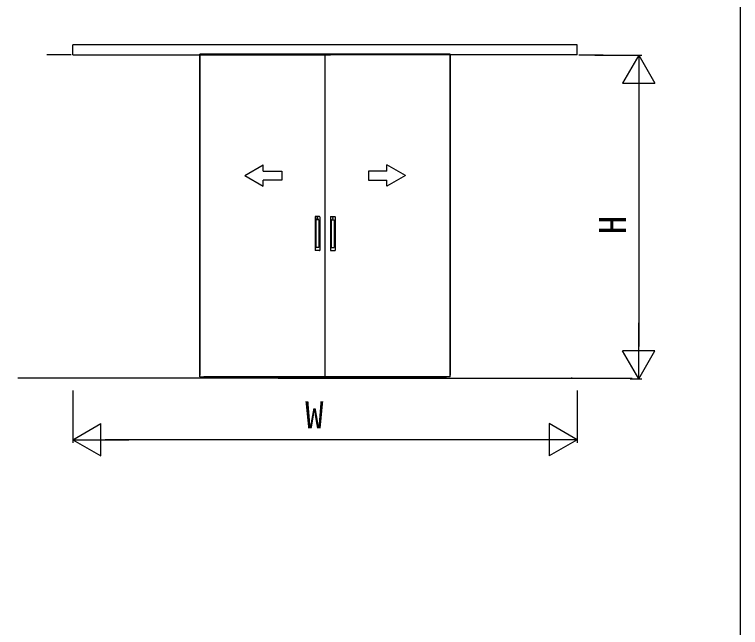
# Model space of a CAD drawing. Units: millimetres, scale not verified. Extents: x -525 to 525, y -784 to 780.
# Drawn here: x 289.1 to 525, y -148.1 to 51 of the extents above; entities that cross this region are included whole.
import ezdxf
from ezdxf.enums import TextEntityAlignment as Align

# ---------------------------------------------------------------- set-up
doc = ezdxf.new("R2010")
doc.units = ezdxf.units.MM
doc.header["$LTSCALE"] = 4
for name, color, linetype in [('0-6_YKK_A1', 4, 'Continuous'), ('0-7_YKK_D', 6, 'Continuous'), ('0-8_YKK_ZWAK', 7, 'Continuous')]:
    doc.layers.add(name, color=color, linetype=linetype)
doc.styles.add('ＭＳ ゴシック', font='')
doc.styles.get('ＭＳ ゴシック').set_extended_font_data('MS Gothic')

msp = doc.modelspace()

# ---------------------------------------------------------------- linework, layer by layer
at = {"layer": '0-6_YKK_A1'}
for p, q in [((308.058, 37.926), (308.058, 41.176)), ((308.058, 37.926), (308.058, 41.176)), ((471.958, 41.176), (308.058, 41.176)), ((471.958, 37.926), (471.958, 41.176)), ((471.958, 37.926), (471.958, 41.176)), ((307.529, 37.926), (299.617, 37.926)), ((307.529, 37.926), (299.617, 37.926)), ((308.058, 37.926), (391.758, 37.926)), ((308.058, 37.926), (391.758, 37.926)), ((349.308, 38.126), (349.308, -66.174)), ((349.308, 38.126), (350.058, 38.126)), ((349.308, -66.674), (349.308, 38.126)), ((430.708, 38.126), (349.308, 38.126)), ((471.958, 37.926), (388.258, 37.926)), ((471.958, 37.926), (388.258, 37.926)), ((390.008, -66.674), (390.008, 38.126)), ((430.708, 38.126), (429.958, 38.126)), ((430.708, 38.126), (430.708, -66.174)), ((430.708, -66.674), (430.708, 38.126)), ((472.487, 37.926), (480.4, 37.926)), ((472.487, 37.926), (480.4, 37.926)), ((363.908, -1.355), (369.908, 2.109)), ((363.908, -1.355), (369.908, 2.109)), ((369.908, 0.145), (369.908, 2.109)), ((369.908, 0.145), (369.908, 2.109)), ((369.908, 0.145), (375.908, 0.145)), ((369.908, 0.145), (375.908, 0.145)), ((375.908, 0.145), (375.908, -2.855)), ((375.908, 0.145), (375.908, -2.855)), ((404.108, 0.145), (404.108, -2.855)), ((410.108, 0.145), (404.108, 0.145)), ((404.108, 0.145), (404.108, -2.855)), ((410.108, 0.145), (404.108, 0.145)), ((416.108, -1.355), (410.108, 2.109)), ((410.108, 0.145), (410.108, 2.109)), ((416.108, -1.355), (410.108, 2.109)), ((410.108, 0.145), (410.108, 2.109)), ((363.908, -1.355), (369.908, -4.82)), ((363.908, -1.355), (369.908, -4.82)), ((416.108, -1.355), (410.108, -4.82)), ((416.108, -1.355), (410.108, -4.82)), ((369.908, -4.82), (369.908, -2.855)), ((375.908, -2.855), (369.908, -2.855)), ((369.908, -4.82), (369.908, -2.855)), ((375.908, -2.855), (369.908, -2.855)), ((404.108, -2.855), (410.108, -2.855)), ((404.108, -2.855), (410.108, -2.855)), ((410.108, -4.82), (410.108, -2.855)), ((410.108, -4.82), (410.108, -2.855)), ((386.758, -14.724), (386.758, -25.624)), ((388.208, -14.674), (386.808, -14.674)), ((387.008, -15.724), (387.008, -24.624)), ((387.958, -15.674), (387.058, -15.674)), ((387.371, -15.284), (387.371, -15.009)), ((387.371, -15.009), (387.646, -15.009)), ((387.646, -15.284), (387.371, -15.284)), ((387.374, -15.112), (387.374, -15.072)), ((387.398, -15.112), (387.374, -15.112)), ((387.391, -15.054), (387.398, -15.054)), ((387.398, -15.078), (387.398, -15.112)), ((387.428, -15.054), (387.4, -15.014)), ((387.428, -15.076), (387.4, -15.076)), ((387.494, -15.127), (387.403, -15.127)), ((387.403, -15.239), (387.445, -15.239)), ((387.416, -15.159), (387.454, -15.159)), ((387.416, -15.206), (387.445, -15.206)), ((387.428, -15.014), (387.428, -15.054)), ((387.453, -15.014), (387.428, -15.014)), ((387.428, -15.076), (387.428, -15.112)), ((387.453, -15.112), (387.428, -15.112)), ((387.445, -15.206), (387.445, -15.239)), ((387.453, -15.014), (387.453, -15.112)), ((387.491, -15.014), (387.462, -15.014)), ((387.462, -15.014), (387.489, -15.054)), ((387.465, -15.112), (387.465, -15.072)), ((387.489, -15.112), (387.465, -15.112)), ((387.482, -15.054), (387.489, -15.054)), ((387.489, -15.078), (387.489, -15.112)), ((387.519, -15.054), (387.491, -15.014)), ((387.519, -15.076), (387.491, -15.076)), ((387.494, -15.278), (387.494, -15.127)), ((387.51, -15.278), (387.51, -15.162)), ((387.51, -15.278), (387.61, -15.278)), ((387.544, -15.014), (387.519, -15.014)), ((387.519, -15.014), (387.519, -15.054)), ((387.519, -15.076), (387.519, -15.112)), ((387.544, -15.112), (387.519, -15.112)), ((387.544, -15.014), (387.544, -15.112)), ((387.572, -15.014), (387.545, -15.014)), ((387.545, -15.014), (387.582, -15.078)), ((387.549, -15.166), (387.549, -15.245)), ((387.592, -15.245), (387.549, -15.245)), ((387.558, -15.157), (387.587, -15.157)), ((387.56, -15.218), (387.56, -15.188)), ((387.572, -15.014), (387.595, -15.054)), ((387.582, -15.112), (387.582, -15.078)), ((387.609, -15.112), (387.582, -15.112)), ((387.619, -15.014), (387.595, -15.054)), ((387.599, -15.169), (387.599, -15.172)), ((387.637, -15.172), (387.599, -15.172)), ((387.604, -15.23), (387.604, -15.233)), ((387.646, -15.014), (387.609, -15.078)), ((387.609, -15.112), (387.609, -15.078)), ((387.646, -15.014), (387.619, -15.014)), ((387.637, -15.158), (387.637, -15.172)), ((387.646, -15.009), (387.646, -15.284)), ((388.008, -15.724), (388.008, -24.624)), ((388.258, -14.724), (388.258, -25.624)), ((391.758, -14.724), (391.758, -25.624)), ((391.808, -14.674), (393.208, -14.674)), ((392.008, -15.724), (392.008, -24.624)), ((392.058, -15.674), (392.958, -15.674)), ((392.371, -15.009), (392.371, -15.284)), ((392.646, -15.009), (392.371, -15.009)), ((392.371, -15.014), (392.408, -15.078)), ((392.371, -15.014), (392.398, -15.014)), ((392.371, -15.284), (392.646, -15.284)), ((392.38, -15.158), (392.38, -15.172)), ((392.38, -15.172), (392.417, -15.172)), ((392.398, -15.014), (392.421, -15.054)), ((392.506, -15.278), (392.406, -15.278)), ((392.408, -15.112), (392.408, -15.078)), ((392.408, -15.112), (392.434, -15.112)), ((392.413, -15.23), (392.413, -15.233)), ((392.417, -15.169), (392.417, -15.172)), ((392.444, -15.014), (392.421, -15.054)), ((392.425, -15.245), (392.467, -15.245)), ((392.458, -15.157), (392.429, -15.157)), ((392.472, -15.014), (392.434, -15.078)), ((392.434, -15.112), (392.434, -15.078)), ((392.444, -15.014), (392.472, -15.014)), ((392.457, -15.218), (392.457, -15.188)), ((392.467, -15.166), (392.467, -15.245)), ((392.472, -15.014), (392.472, -15.112)), ((392.472, -15.014), (392.498, -15.014)), ((392.472, -15.112), (392.498, -15.112)), ((392.498, -15.014), (392.498, -15.054)), ((392.498, -15.054), (392.525, -15.014)), ((392.498, -15.076), (392.525, -15.076)), ((392.498, -15.076), (392.498, -15.112)), ((392.506, -15.278), (392.506, -15.162)), ((392.523, -15.278), (392.523, -15.127)), ((392.523, -15.127), (392.614, -15.127)), ((392.525, -15.014), (392.555, -15.014)), ((392.555, -15.014), (392.527, -15.054)), ((392.534, -15.054), (392.527, -15.054)), ((392.527, -15.078), (392.527, -15.112)), ((392.527, -15.112), (392.552, -15.112)), ((392.552, -15.112), (392.552, -15.072)), ((392.601, -15.159), (392.562, -15.159)), ((392.564, -15.014), (392.589, -15.014)), ((392.564, -15.014), (392.564, -15.112)), ((392.564, -15.112), (392.589, -15.112)), ((392.571, -15.206), (392.571, -15.239)), ((392.601, -15.206), (392.571, -15.206)), ((392.614, -15.239), (392.571, -15.239)), ((392.589, -15.054), (392.616, -15.014)), ((392.589, -15.014), (392.589, -15.054)), ((392.589, -15.076), (392.616, -15.076)), ((392.589, -15.076), (392.589, -15.112)), ((392.618, -15.078), (392.618, -15.112)), ((392.618, -15.112), (392.643, -15.112)), ((392.625, -15.054), (392.619, -15.054)), ((392.643, -15.112), (392.643, -15.072)), ((392.646, -15.284), (392.646, -15.009)), ((393.008, -15.724), (393.008, -24.624)), ((393.258, -14.724), (393.258, -25.624)), ((393.243, -20.174), (393.258, -20.174)), ((388.208, -25.674), (386.808, -25.674)), ((387.958, -24.674), (387.058, -24.674)), ((391.808, -25.674), (393.208, -25.674)), ((392.058, -24.674), (392.958, -24.674)), ((405.216, -67.124), (290.18, -67.124)), ((405.216, -67.124), (290.18, -67.124)), ((309.808, -67.124), (309.808, -66.974)), ((309.808, -67.124), (309.808, -66.974)), ((390.008, -67.124), (309.808, -67.124)), ((390.008, -67.124), (309.808, -67.124)), ((349.308, -66.674), (389.258, -66.674)), ((389.258, -66.674), (350.558, -66.674)), ((374.801, -67.124), (489.836, -67.124)), ((374.801, -67.124), (489.836, -67.124)), ((389.258, -66.674), (389.993, -66.674)), ((390.008, -66.674), (389.258, -66.674)), ((390.008, -66.674), (390.758, -66.674)), ((390.008, -67.124), (470.208, -67.124)), ((390.008, -67.124), (470.208, -67.124)), ((390.758, -66.674), (390.023, -66.674)), ((390.758, -66.674), (429.458, -66.674)), ((430.708, -66.674), (390.758, -66.674)), ((470.208, -67.124), (470.208, -66.974)), ((470.208, -67.124), (470.208, -66.974))]:
    msp.add_line(p, q, dxfattribs=at)
for points in [[(387.4, -15.014), (387.371, -15.014), (387.398, -15.054)], [(387.494, -15.278), (387.454, -15.278), (387.454, -15.159)], [(392.523, -15.278), (392.562, -15.278), (392.562, -15.159)], [(392.616, -15.014), (392.646, -15.014), (392.619, -15.054)]]:
    msp.add_lwpolyline(points, dxfattribs=at)
for centre, radius, start, end in [((386.808, -14.724), 0.05, 90, 180), ((387.058, -15.724), 0.05, 90, 180), ((387.61, -15.183), 0.241, 173.75987, 186.24013), ((387.403, -15.16), 0.0332, 90, 173.75987), ((387.403, -15.206), 0.0332, 186.24013, 270), ((387.391, -15.072), 0.0176, 90, 180), ((387.4, -15.078), 0.002, 90, 180), ((387.416, -15.169), 0.0106, 90, 175.99937), ((387.61, -15.183), 0.205, 175.99937, 183.55551), ((387.416, -15.195), 0.0106, 183.55551, 270), ((387.482, -15.072), 0.0176, 90, 180), ((387.491, -15.078), 0.002, 90, 180), ((387.545, -15.162), 0.0347, 103.82716, 180), ((387.574, -15.278), 0.155, 74.53399, 103.82716), ((387.558, -15.166), 0.009, 90, 180), ((387.584, -15.38), 0.194, 82.39589, 97.15267), ((387.577, -15.308), 0.092, 79.12428, 100.38886), ((387.587, -15.169), 0.0121, 360, 90), ((387.592, -15.233), 0.0121, 270, 360), ((387.592, -15.23), 0.0121, 360, 79.12428), ((387.605, -15.221), 0.0332, 26.61346, 82.39589), ((387.61, -15.254), 0.0241, 270, 324.31466), ((387.607, -15.158), 0.0302, 360, 74.53399), ((387.581, -15.233), 0.0603, 324.31467, 26.61346), ((387.958, -15.724), 0.05, 360, 90), ((388.208, -14.724), 0.05, 360, 90), ((391.808, -14.724), 0.05, 90, 180), ((392.058, -15.724), 0.05, 90, 180), ((392.436, -15.233), 0.0603, 153.38654, 215.68533), ((392.41, -15.158), 0.0302, 105.46601, 180), ((392.411, -15.221), 0.0332, 97.60411, 153.38654), ((392.406, -15.254), 0.0241, 215.68534, 270), ((392.443, -15.278), 0.155, 76.17284, 105.46601), ((392.433, -15.38), 0.194, 82.84733, 97.60411), ((392.425, -15.23), 0.0121, 100.87572, 180), ((392.425, -15.233), 0.0121, 180, 270), ((392.429, -15.169), 0.0121, 90, 180), ((392.44, -15.308), 0.092, 79.61114, 100.87572), ((392.458, -15.166), 0.009, 0, 90), ((392.472, -15.162), 0.0347, 0, 76.17284), ((392.525, -15.078), 0.002, 0, 90), ((392.534, -15.072), 0.0176, 0, 90), ((392.601, -15.169), 0.0106, 4.00063, 90), ((392.601, -15.195), 0.0106, 270, 356.44449), ((392.407, -15.183), 0.205, 356.44449, 4.00063), ((392.614, -15.16), 0.0332, 6.24013, 90), ((392.614, -15.206), 0.0332, 270, 353.75987), ((392.616, -15.078), 0.002, 0, 90), ((392.625, -15.072), 0.0176, 0, 90), ((392.407, -15.183), 0.241, 353.75987, 6.24013), ((392.958, -15.724), 0.05, 0, 90), ((393.208, -14.724), 0.05, 0, 90), ((386.808, -25.624), 0.05, 180, 270), ((387.058, -24.624), 0.05, 180, 270), ((387.958, -24.624), 0.05, 270, 360), ((388.208, -25.624), 0.05, 270, 360), ((391.808, -25.624), 0.05, 180, 270), ((392.058, -24.624), 0.05, 180, 270), ((392.958, -24.624), 0.05, 270, 0), ((393.208, -25.624), 0.05, 270, 0)]:
    msp.add_arc(centre, radius, start, end, dxfattribs=at)
at = {"layer": '0-7_YKK_D'}
for p, q in [((477.708, 37.726), (492.958, 37.726)), ((491.958, 37.726), (486.708, 28.633)), ((491.958, 37.726), (497.208, 28.633)), ((491.958, 37.726), (491.958, 19.54)), ((486.708, 28.633), (497.208, 28.633)), ((491.958, 27.226), (491.958, -56.824)), ((491.958, -67.324), (491.958, -49.137)), ((491.958, -67.324), (486.708, -58.23)), ((497.208, -58.23), (486.708, -58.23)), ((491.958, -67.324), (497.208, -58.23)), ((489.166, -67.324), (492.958, -67.324)), ((308.058, -71.124), (308.058, -88.124)), ((471.958, -71.124), (471.958, -88.124)), ((308.058, -87.124), (317.152, -81.874)), ((317.152, -92.374), (317.152, -81.874)), ((471.958, -87.124), (462.865, -81.874)), ((462.865, -81.874), (462.865, -92.374)), ((308.058, -87.124), (317.152, -92.374)), ((308.058, -87.124), (326.245, -87.124)), ((461.458, -87.124), (318.558, -87.124)), ((471.958, -87.124), (453.772, -87.124)), ((471.958, -87.124), (462.865, -92.374))]:
    msp.add_line(p, q, dxfattribs=at)
at = {"layer": '0-8_YKK_ZWAK'}
msp.add_lwpolyline([(-525, -783.5), (525, -783.5), (525, 746.5)], dxfattribs=at)

# ---------------------------------------------------------------- texts
at = {"layer": '0-7_YKK_D', "style": 'ＭＳ ゴシック'}
msp.add_text('H', height=8.798, rotation=90, dxfattribs=at).set_placement((490.458, -20.39), align=Align.BOTTOM_LEFT)
msp.add_text('W', height=8.798, dxfattribs=at).set_placement((383.531, -86.124), align=Align.BOTTOM_LEFT)

doc.saveas('drawing.dxf')
